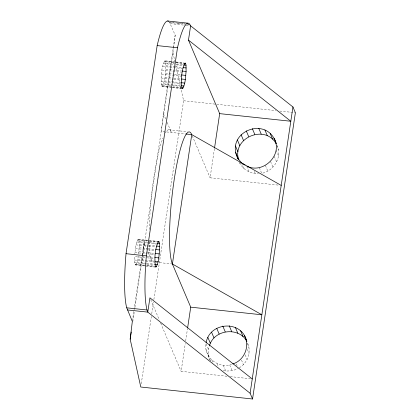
<?xml version="1.0" encoding="UTF-8"?>
<svg xmlns="http://www.w3.org/2000/svg" width="420" height="420" viewBox="0 0 420 420"><rect width="100%" height="100%" fill="white"/><g stroke="black" fill="none" stroke-linecap="round" stroke-linejoin="round"><path stroke-width="0.32" stroke-dasharray="2.1 1.58" d="M155.316 267.099L135.629 264.988L135.067 264.474L134.684 262.762L134.594 256.468L146.659 257.759M138.658 254.006L139.314 244.235L138.768 239.747L138.201 239.248C135.382 243.332 135.544 248.855 134.804 253.638M171.696 87.533L162.172 86.515L161.611 86C160.613 77.705 160.97 68.276 164.745 60.774L175.539 61.929M162.172 86.515C165.947 79.007 166.299 69.573 165.307 61.273L164.745 60.774M141.913 260.731L142.453 256.289M142.532 255.654L144.071 242.959L146.575 248.855M177.734 23.027L169.475 22.145L175.166 35.138L163.427 113.589L161.275 131.36L185.404 133.948M134.93 307.419L173.549 48.468M173.628 47.833L175.166 35.138M132.426 320.775L144.071 242.959M132.793 321.683L134.347 311.309M141.262 383.78L151.342 316.423M151.73 313.829L153.473 302.174M153.862 299.581L183.614 100.737L175.838 65.662M227.031 376.257L181.12 371.332L185.293 343.466M185.677 340.872L187.52 328.556M277.977 185.073L210.079 177.797L214.447 148.633M135.629 264.988L137.067 262.295L138.448 255.722M210.31 360.581L208.451 355.346L208.362 349.13L209.323 346.127M259.292 167.596L261.734 173.345C274.281 171.077 282.86 156.224 276.665 144.601M239.311 367.805C247.732 362.911 251.759 351.477 247.328 342.62M208.362 349.13L205.921 343.381C203.542 357.2 218.647 369.164 231.578 364.371M223.298 370.414L225.755 371.075L232.192 370.781L238.282 368.582M239.568 162.577C242.881 169.565 250.766 174.279 258.515 173.492M178.369 23.095L182.81 23.573M183.446 23.641L185.351 23.846M187.892 24.119L189.798 24.323M169.612 22.502L184.853 24.134M187.394 24.407L189.934 24.68M170.294 23.651L185.535 25.289M186.17 25.357L189.982 25.762M176.174 61.997L183.797 62.816M165.307 61.273L175.471 62.365M176.106 62.433L184.359 63.315M164.057 61.525L175.487 62.748M176.122 62.816L184.375 63.704M165.69 63L182.837 64.838M163.306 63.462L173.471 64.549M176.006 64.822L183.629 65.641M165.853 65.762L174.746 66.712M175.382 66.78L182.364 67.531M162.577 66.397L182.894 68.576M165.784 69.295L181.66 70.996M161.926 70.04L181.613 72.151M165.485 73.248L173.738 74.135M174.374 74.204L181.361 74.954M161.432 74.036L181.755 76.214M164.987 77.248L173.245 78.136M173.88 78.204L180.863 78.95M161.133 77.994L173.197 79.286M173.833 79.354L181.456 80.173M164.341 80.892L180.852 82.661M161.059 81.527L172.494 82.751M173.129 82.819L181.382 83.701M163.606 83.822L180.752 85.664M161.228 84.289L181.545 86.462M162.86 85.759L170.483 86.578M173.019 86.851L181.912 87.801M161.611 86L171.77 87.092M172.405 87.161L181.928 88.179M172.331 87.602L182.495 88.694M183.614 100.737L216.106 104.223M216.757 104.291L275.893 110.628M279.794 111.048L295.386 112.718M169.034 129.775L187.451 131.749M138.201 239.248L158.524 241.421M138.768 239.747L148.927 240.839M149.562 240.907L157.82 241.789M137.513 239.999L148.948 241.222M149.578 241.29L157.836 242.177M139.151 241.474L148.675 242.492M149.31 242.56L156.298 243.311M136.768 241.936L157.091 244.115M139.314 244.235L148.202 245.185M148.838 245.254L155.825 246.005M136.033 244.871L148.097 246.162M148.733 246.23L156.356 247.044M139.241 247.769L147.499 248.651M148.134 248.719L155.117 249.47M135.387 248.509L147.452 249.805M148.087 249.874L155.71 250.688M138.941 251.722L147.2 252.609M147.835 252.677L154.187 253.36M134.888 252.509L146.958 253.801M147.593 253.869L155.211 254.688M142.889 256.195L144.16 256.331M146.701 256.604L154.324 257.423M147.294 257.828L154.277 258.578M137.802 259.366L153.678 261.067M134.521 259.996L145.089 261.072M145.724 261.14L155.253 262.159M155.888 262.227L172.4 263.996M137.067 262.295L145.96 263.251M146.596 263.319L154.214 264.138M134.684 262.762L146.118 263.986M146.753 264.054L155.006 264.936M136.322 264.233L154.103 266.138M135.067 264.474L145.866 265.634M146.496 265.703L155.39 266.653M230.265 376.604L250.955 378.819M276.565 145.241L278.518 149.835M276.171 150.308L278.607 156.056M274.25 156.314L276.691 162.057M270.538 161.511L272.979 167.26M265.382 165.401L267.824 171.15M254.326 171.339L255.297 173.639M246.713 166.247L249.155 171.995M241.71 163.411L243.905 168.583M192.266 135.828L210.079 177.797M163.427 113.589L165.931 119.485M167.181 122.43L171.434 132.447A67.757 10.337 -83.9 0 0 165.286 132.988M247.265 343.25L248.976 347.272M247.359 349.466L249.065 353.493M245.196 354.895L247.144 359.494M241.484 360.098L243.437 364.691M236.329 363.988L237.059 365.71M229.751 365.032L232.192 370.781M223.314 365.327L225.755 371.075M217.172 363.683L218.636 367.132M211.922 360.271L212.898 362.57M206.01 349.598L208.451 355.346M208.073 355.415L210.515 361.163M147.824 251.8L152.077 261.817A67.757 10.337 -83.9 0 1 149.284 241.369M150.685 299.628L159.38 320.119M160.66 323.132L181.12 371.332M239.647 162.566L240.056 163.727M173.014 52.91L174.851 61.199M149.252 229.541A67.757 10.337 -83.9 0 1 162.939 138.059"/><path stroke-width="0.63" d="M159.563 249.942L159.469 243.653L159.091 241.925L158.524 241.421C154.754 248.929 154.392 258.358 155.39 266.653L155.951 267.167C159.138 262.196 158.834 255.659 159.563 249.942L155.752 249.538M186.102 71.474L186.013 65.179L185.63 63.452L185.068 62.948C181.293 70.455 180.936 79.884 181.928 88.179L182.495 88.694C185.682 83.722 185.378 77.186 186.102 71.474L182.296 71.064M252.551 399L250.11 393.251L147.777 312.118L147.053 309.997A66.854 10.201 -83.9 0 1 146.349 255.864L177.487 47.77A66.848 10.196 -83.9 0 1 189.798 24.323L190.617 25.83L292.945 106.969L295.386 112.718L252.551 399L140.779 387.019L130.174 339.192L132.332 321.421L126.73 307.818A66.854 10.201 -83.9 0 1 126.026 253.685L157.164 45.591A66.848 10.196 -83.9 0 1 168.578 21.257M130.174 339.192L131.239 332.057M214.541 147.982L219.681 113.631L188.475 40.115L190.617 25.83M187.619 327.91L190.722 307.167L172.4 263.996A67.757 10.337 -83.9 0 1 174.074 180.453A67.757 10.337 -83.9 0 1 191.756 134.626L281.206 185.419M250.11 393.251L292.945 106.969M238.103 159.133C223.907 132.106 267.209 114.319 276.213 143.446M238.613 159.658C231.851 138.023 264.805 123.9 276.071 143.535M206.115 342.783C209.381 322.208 241.022 319.678 246.424 340.305M209.512 345.529C214.148 329.459 238.943 326.477 246.913 341.455M232.796 363.935C244.183 360.586 250.283 346.175 244.472 335.706M167.601 21L187.924 23.179M157.164 45.591L177.487 47.77M184.359 63.315L185.63 63.452M183.472 64.906L186.013 65.179M182.999 67.599L186.175 67.94M181.361 74.954L185.808 75.427M181.498 79.018L185.309 79.427M181.487 82.73L184.663 83.071M181.388 85.733L183.928 86M181.912 87.801L183.183 87.938M219.681 113.631L290.808 121.254L188.475 40.115M186.039 134.017L191.756 134.626L172.4 263.996L261.849 314.79L190.722 307.167M157.82 241.789L159.091 241.925M156.933 243.38L159.469 243.653M156.46 246.073L159.637 246.414M155.458 253.491L159.264 253.901M126.026 253.685L146.349 255.864M154.959 257.491L158.771 257.896M154.948 261.203L158.125 261.545M154.849 264.201L157.39 264.474M155.374 266.275L156.644 266.411M126.73 307.818L147.053 309.997M127.454 309.939L147.777 312.118L149.919 297.822L252.247 378.961M247.328 166.415C263.765 174.011 283.269 154.423 274.019 138.269M245.138 165.223L241.463 162.839L237.615 157.983M270.17 133.418L272.612 139.162M264.92 130.006L267.356 135.755M258.778 128.352L261.214 134.101M252.341 128.656L254.777 134.405M246.251 130.851L248.692 136.6M241.096 134.741L243.532 140.49M237.384 139.944L239.825 145.688M235.463 145.945L237.904 151.694M235.557 152.166L237.993 157.909M240.629 330.85L243.065 336.599M235.373 327.443L237.815 333.186M229.231 325.789L231.672 331.538M222.794 326.093L225.236 331.842M216.709 328.288L219.146 334.036M211.549 332.178L213.99 337.927M207.842 337.376L210.278 343.124"/></g></svg>
